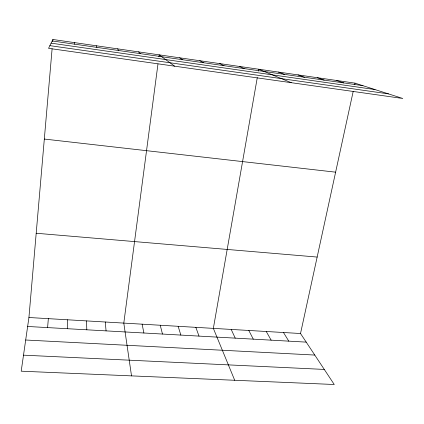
<?xml version="1.0" encoding="UTF-8"?>
<svg xmlns="http://www.w3.org/2000/svg" width="424" height="424" viewBox="0 0 424 424"><rect width="100%" height="100%" fill="white"/><g stroke="black" fill="none" stroke-linecap="round" stroke-linejoin="round"><path stroke-width="0.64" d="M74.698 44.186L74.725 42.649M67.326 328.706L67.543 319.781M47.599 327.598L48.347 318.652M353.192 91.409L300.521 333.513L334.255 384.504L21.2 371.191L28.927 317.507L52.11 48.723M52.735 41.473L52.905 39.496L354.994 83.136L402.8 98.479L48.553 48.331L52.905 39.496M157.977 63.95L123.797 323.099L131.52 375.881M158.921 56.8L159.175 54.85L174.598 66.171M257.288 77.592L213.352 328.377L234.705 380.27M258.417 71.163L258.751 69.234L291.293 82.691M354.718 84.408L354.994 83.136M23.506 355.164L324.275 369.426M25.689 340.011L314.772 355.058M27.634 326.475L306.218 342.126M28.927 317.507L300.521 333.513M36.194 233.253L317.157 257.061M44.319 139.056L335.623 172.171M49.873 45.649L388.479 93.879M52.189 40.943L362.949 85.685M51.103 43.153L374.98 89.549M336.232 80.422L343.7 82.918M317.231 77.677L324.201 80.11M297.987 74.9L304.448 77.263M278.499 72.085L284.43 74.38M239.343 66.43L244.192 68.587M219.685 63.589L223.978 65.678M199.773 60.712L203.499 62.731M179.606 57.797L182.749 59.742M138.478 51.861L140.402 53.647M117.506 48.829L118.8 50.535M283.481 332.511L288.781 341.15M266.251 331.494L271.137 340.154M248.819 330.466L253.282 339.152M231.186 329.427L235.225 338.14M96.259 45.76L96.9 47.382M195.846 327.344L198.999 336.105M178.138 326.3L180.847 335.082M160.235 325.245L162.482 334.054M142.119 324.18L143.895 333.01M105.263 322.007L106.069 330.879M86.512 320.899L86.809 329.798"/></g></svg>
